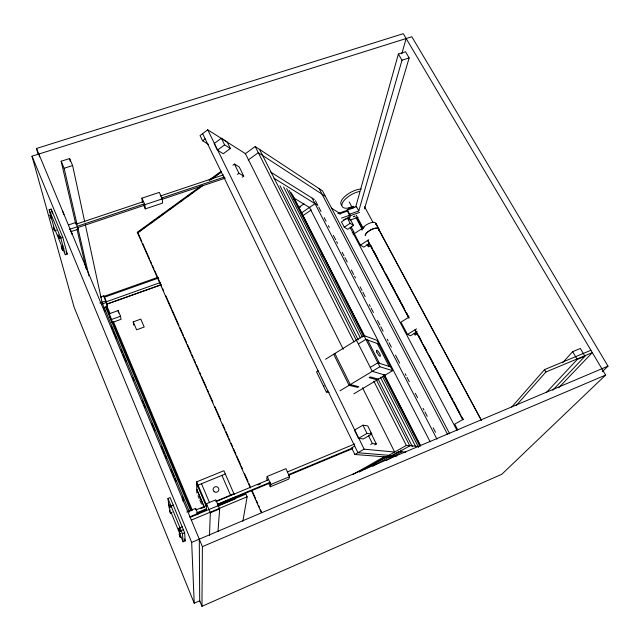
<?xml version="1.0" encoding="UTF-8"?>
<svg xmlns="http://www.w3.org/2000/svg" width="640" height="640" viewBox="0 0 640 640"><rect width="100%" height="100%" fill="white"/><g stroke="black" fill="none" stroke-linecap="round" stroke-linejoin="round"><path stroke-width="0.96" d="M201.96 606.312L202.392 546.632L36.512 148.464L403.28 33.688L605.624 375.064L501.8 474.272L201.96 606.312L199.712 600.792L194.224 603.2L74.056 307.032L32 156.184L411.808 36.752L608 366.152L602.296 371.696M206.328 510.672L206.48 503.696L215.776 499.832L219.664 508.904L217.968 531.72M209.472 535.648L210.336 512.8L206.48 503.696M235.12 499.008L235.376 497.088L218.016 504.32M242.848 521.312L247.136 496.784L245.944 494.088L190.184 517.336M268.672 483.248L270.264 486.792L288.84 479.04L289.576 476.664L285.92 468.68L267.232 476.432L266.68 478.816L267.472 480.584M270.264 486.792L270.856 484.472L267.232 476.432M348.32 219.032L349.632 214.208L358.768 210.96L356.344 206.424L347.224 209.656L347.008 210.448L349.416 215M348.752 209.352L349.184 207.736L353.296 206.28L354.064 207.72L349.952 209.176L349.184 207.736M349.344 219.512L350.4 215.664L347.224 209.656M356.04 205.728L398.376 54.032L405.52 51.76L409.152 57.92L364.48 208.864M356.128 207.216L356.344 206.424M401.792 53.864L406.144 38.528M358.8 210.864L401.984 60.208L398.376 54.032M353.176 234.68L353.928 232.096L351.2 226.936M370.984 245.784L368.352 246.744L369.488 243.256M414.168 333.2L415.088 334.936L416.76 331.616M511.712 407.056L544.528 369.616L590.928 350.272M516.216 405.512L545.888 372L592.312 352.6L558.688 387.76M562.648 362.712L572.664 351.664L580.344 348.48L584.936 356.272L552.728 390.272M546.528 392.32L577.24 359.48L584.936 356.272M343.272 349.304L245.408 153.648L207.736 129.808L200.056 135.56L202.592 140.776L208.568 144.408M202.592 140.776L205.152 138.864M221.328 138.248L214.176 143.552L217.408 150.16L223.272 153.72L230.392 148.488L227.144 141.936L221.328 138.248L224.592 144.864L230.392 148.488M217.408 150.16L224.592 144.864M250.416 487.952L137.304 232.288L201.024 185.936M209.088 180.064L221.192 171.264M245.168 153.816L255.192 146.528L322.504 190.856L449.688 433.832M138.624 231.904L145.072 227.216M150.712 223.112L154.744 220.184M157.968 217.84L163.616 213.736M169.256 209.632L173.288 206.704M178.928 202.6L182.96 199.664M187.792 196.152L192.632 192.632M197.464 189.112L199.08 187.944M209.56 180.32L211.976 178.568M216.816 175.048L220.84 172.12M137.624 233.008L202.984 185.496M211.056 179.624L221.544 172M232.888 165.2L234.432 164.08L239.224 166.96L243.736 176.08L242.2 177.184M248.248 159.968L258.304 152.688L325.352 196.312M237.416 174.392L238.968 173.272L243.736 176.08M298.264 207.72L303.992 203.776M299.104 207.864L300.736 206.736M301.088 213.232L315.024 203.672M302.232 216.128L311.28 209.936M347.312 218.032L341.496 221.936L344.256 227.2L347.752 229.32L353.552 225.456L350.792 220.232L347.312 218.032L350.096 223.296L353.552 225.456M344.256 227.2L350.096 223.296M364.184 227.128L354.336 233.656L360.408 245.176L363.744 247.136L369.488 243.376M360.408 245.176L368.672 239.752M325.536 359.264L363.904 335.496L377 340.36L392.592 370.672L353.848 393.856M358.384 343.992L365.88 339.36L378.928 344.112M318.192 370.808L316.536 371.832L326.32 391.968L329.152 392.576M409.16 317.064L400.96 322.112L407.464 334.448L410.52 335.728L417.08 331.736M407.464 334.448L416.544 328.912M326.32 391.968L328 390.952M370.256 367.408L377.856 362.808L390.624 366.848M339.96 390.824L379.872 366.76L392.592 370.672M362.928 425.184L354.464 430.12L358.496 438.36L363.376 438.936L371.792 434.072L367.76 425.92L362.928 425.184L367 433.432L371.792 434.072M358.496 438.36L367 433.432M354.712 446.088L351.64 447.856L354.864 454.48L389.784 457.256L392.64 455.64M370.728 444.464L372.376 443.52L376.336 443.96L370.808 432.776M354.864 454.48L364.12 449.168L394.656 452.048L362.488 387.72M374.704 444.896L376.336 443.96M352.864 474.512L384.072 456.848M359.376 471.992L406.32 445.448L409.784 445.848L376.4 379.968M364.096 469.56L389.232 455.352M372.784 466.232L398.888 451.488L405.752 452.152M392.464 455.624L409.784 445.848M386.128 460.608L401.8 451.776L400.904 449.984M463.432 419.216L454.736 424.112L457.808 429.936M202.392 546.632L605.624 375.064M171.376 513.216L183.104 541.776L185.208 540.88L184.64 532.784L170.128 497.6L167.96 498.488L169.112 507.688L170.24 510.456M194.224 603.2L191.68 542.376L608 366.152M183.104 541.776L182.448 533.704L184.64 532.784M181.72 531.08L179.888 531.848L178.664 528.344L182.328 526.808M179.888 531.848L179.832 531.176L183.496 529.632M179.216 534.152L180.408 537.56L179.216 534.152L181.008 533.4M196.416 512.992L206.56 508.76M217.624 504.152L270.192 482.264M288.632 474.584L352.264 448.088M197.352 513.312L206.544 509.48M217.584 504.888L270 483.048M288.392 475.384L352.768 448.56M189.816 516.84L197.8 513.512L195.632 508.352L186.768 512.032M217.896 506.096L234.232 499.288M270.856 484.472L289.576 476.664M191.336 520.088L247.136 496.784M210.336 512.8L219.664 508.904M215.672 501.352L233.928 493.76M196.184 509.856L207.24 505.256M216.456 501.424L268.064 479.976M287.416 471.928L354.696 443.968M200.792 508.656L203.552 507.512M257.776 484.96L260.528 483.816M168.672 504.536L169.816 507.312L171.632 506.568M170.488 512.88L169.376 510.16L170.576 513.584L170.488 512.88L172.272 512.144M169.816 507.312L169.72 506.576L173.368 505.072M196.824 493L196.656 481.848L223.888 470.72L234.184 494.36M225.312 473.992L198.064 485.152L198.08 487.056M415.088 334.936L417.776 333.88M133.232 321.872L140.8 319.12L144.192 327.032L136.608 329.808L133.232 321.872L133.736 325.16M112.184 322.52L121.064 319.312L120.512 316.24L118.12 310.584L109.192 313.792L109.824 316.88L112.184 322.52L111.568 319.464L109.192 313.792M111.568 319.464L120.512 316.24M352.16 232.736L353.928 232.096M103.704 308.08L107.448 306.752L106.56 302.448L103.8 295.84L100.968 296.84M349.992 220.152L358.144 217.24M99.84 303L105.896 300.848L107.448 306.752M106.096 301.848L160.712 282.416M341.496 218.112L349.976 215.096M101.368 304.296L106.56 302.448M350.4 215.664L359.544 212.408M106.616 304.168L161.16 284.728M343.592 219.728L349.232 217.712M106.384 304.328L160.664 284.984M103.592 296.568L158.16 277.24M337.84 213.6L348.192 209.936M104.2 297.304L158.744 277.968M339.32 213.96L347.784 210.96M65.248 254.72L67.2 254.056L62.808 237.376L51.136 209.064L49.128 209.72L53.912 227.104L65.248 254.72L60.792 238.056L49.128 209.72M61.256 246.648L62.528 250.2L61.256 246.648L63.032 246.048M62.176 248.888L63.944 248.288M60.792 238.056L62.808 237.376M77.248 226.304L144.256 203.864M161.24 198.168L224.472 176.992M69.256 229.44L77.392 226.72L75.64 222.544L68.416 224.952M162.288 198.864L162.576 203.088L145.304 208.896L144.88 204.696L162.288 198.864L159.32 192.384L141.944 198.176L142.392 202.416M77.568 227.672L143.856 205.448M161.848 199.416L225.296 178.144M70.792 231.696L77.984 229.28L77.392 226.72M59 237.136L59.368 238.512L58.064 234.864L59 237.136L60.816 236.528M54.568 230.784L53.288 227.232L54.568 230.784L56.456 230.152M76.312 224.08L143.28 201.696M160.256 196.016L223.448 174.888M61.144 161.24L64.128 168.264L72.616 165.544L69.616 158.544L61.144 161.24L75.616 223.44M401.984 60.208L409.152 57.92M396.84 455.992L357.936 452.72L202.608 133.648M408.904 445.464L418.784 446.608M377.232 379.864L369.112 377.648L370.312 376.928L378.408 379.16M385.184 375.104L372.256 371.352L356.432 340.128M137.304 232.288L137.816 232.496M293.608 197.872L309.8 207.656M273.968 178.216L317.864 205.424L315.424 200.712M270.712 172.104L314.304 199.48M331.48 208.12L340.768 214M572.664 351.664L577.24 359.48M544.528 369.616L545.888 372M375.768 223.272L378.848 229.008M375.824 223.48L378.904 229.216M378.616 229.128L481.544 420.576M378.672 229.328L481.072 419.808M364.56 206.704L373.072 222.56M349.224 201.976L352.04 207.264M356.264 215.208L363.352 228.464M356.6 217.256L362.68 228.704M355.928 217.496L362.008 228.952M370.904 245.688L372.776 249.208M373.712 250.968L377.92 258.896M380.728 264.184L383.064 268.592M385.872 273.872L390.088 281.8M391.024 283.568L395.232 291.496M396.168 293.256L400.376 301.184M401.312 302.944L404.12 308.232M406.464 312.64L408.8 317.04M418.624 335.544L421.432 340.824M424.24 346.112L426.584 350.52M429.392 355.8L433.6 363.728M434.536 365.488L438.744 373.424M439.68 375.184L443.896 383.112M444.832 384.872L447.64 390.16M449.976 394.56L450.912 396.328M451.848 398.088L452.784 399.848M453.72 401.608L456.056 406.016M456.992 407.776L459.8 413.064M462.144 417.464L463.08 419.232M367.624 240.264L408.728 317.68M415.272 330L462.92 419.736L415.04 329.664M367.688 240.472L408.944 318.184M366.96 244.12L368.352 246.744M350.2 227.64L456.888 430.16M319.152 188.648L447.576 434.408M318.696 207.024L320.992 211.456M324.216 217.664L326.056 221.216M328.352 225.648L329.272 227.424M333.408 235.4L335.712 239.84M336.632 241.608L337.552 243.384M342.152 252.256L343.992 255.8M344.912 257.576L347.208 262.008M351.352 269.992L353.648 274.424M354.568 276.2L355.488 277.976M360.088 286.84L361.928 290.392M362.848 292.16L365.144 296.6M369.288 304.576L370.208 306.352M371.128 308.128L373.424 312.56M377.568 320.544L379.864 324.976M380.784 326.752L383.088 331.184M387.224 339.168L388.144 340.936M389.064 342.712L391.36 347.144M395.504 355.128L399.64 363.112M405.16 373.752L406.08 375.528M407 377.304L409.304 381.736M415.28 393.264L417.576 397.696M423.096 408.344L424.016 410.112M424.936 411.888L427.24 416.32M433.216 427.848L435.52 432.288M312.16 198.136L436.984 439.176M309.392 207.272L430.136 441.792M377.344 343.536L389.072 366.352M367.56 339.976L379.496 363.328M292.616 195.232L364.8 336.568M384.32 374.792L420.64 445.912M291.216 192.696L364.68 336.568M384.176 374.752L420.456 445.8M363.904 335.496L379.872 366.76M293.44 198.016L294.352 199.8M304.344 219.376L305.256 221.16M307.52 225.608L309.344 229.168M321.608 253.192L323.88 257.648M335.688 280.784L336.576 282.608M338.864 287.016L339.752 288.832M352.952 314.6L354.768 318.16M384.296 376.008L385.2 377.784M398.376 403.592L400.648 408.048M412.456 431.184L413.368 432.96M413.72 433.744L414.624 435.52M289.24 190.464L363.744 336.464M383.728 375.64L419.624 445.968M286.68 188.536L362.392 337.08M382.344 376.224L418.616 447.384M283.576 186.944L360.448 338.032M380.344 377.144L415.608 446.464M279.96 185.744L358.176 339.848M378.072 379.048L412.432 446.744M259.552 149.4L356.544 340.8M255.192 146.528L353.992 341.944M373.84 381.2L406.32 445.448M334.848 353.496L350.28 384.6L358.832 386.688L357.664 387.392L349.088 385.32L333.672 354.224M234.432 164.08L238.968 173.272M368.52 435.704L372.376 443.52M207.736 129.808L364.12 449.168M323.84 385.552L324.064 386.016M141.944 198.176L144.88 204.696M143.48 204.848L145.304 208.896M138.224 233.408L141.856 241.616M142.664 243.44L149.528 258.952M150.336 260.776L151.544 263.512M152.352 265.336L153.968 268.984M154.776 270.808L157.2 276.288M158.008 278.112L161.64 286.32M162.448 288.144L163.664 290.88M165.68 295.44L171.336 308.216M172.144 310.04L179.008 325.552M179.816 327.376L183.448 335.584M184.256 337.408L186.68 342.888M187.48 344.712L191.12 352.92M191.928 354.744L193.136 357.48M193.944 359.304L195.56 362.96M196.368 364.784L198.792 370.256M199.6 372.08L200.808 374.816M201.616 376.64L206.464 387.592M207.272 389.416L208.48 392.152M209.288 393.976L212.92 402.184M214.944 406.752L220.592 419.52M222.616 424.08L225.032 429.56M225.84 431.384L228.264 436.856M229.072 438.68L229.88 440.504M231.088 443.24L232.704 446.888M233.512 448.72L235.936 454.192M236.744 456.016L240.376 464.224M241.184 466.048L242.4 468.784M244.416 473.352L248.048 481.56M248.856 483.384L250.072 486.12M252.088 490.68L255.72 498.896M256.528 500.72L257.744 503.456M258.552 505.28L259.36 507.104M260.568 509.84L261.376 511.664M251.624 490.688L261.32 512.6M221.928 475.376L230.52 495.176M201.488 483.752L209.6 502.808M196.656 481.848L206.8 505.744M196.688 483.768L206.12 506.016M196.768 489.24L204.36 507.176M196.776 489.528L204.36 507.456M197.992 495.752L199.152 498.504M199.824 500.104L201.48 504.008M77.28 227.624L77.984 229.28M105.688 300.72L103.8 295.84M106.976 306.224L110.048 313.584M113.512 321.856L192.376 510.344M106.216 306.496L109.672 314.776M112.752 322.136L191.576 510.672M105.456 306.768L190.776 511.008M100.48 295.712L101.144 297.304M102.48 303.56L189.48 512.136M103.872 308.312L105.024 311.08M111.552 326.728L112.704 329.488M113.472 331.328L114.616 334.096M115.384 335.936L116.536 338.696M121.144 349.744L122.296 352.504M123.064 354.344L124.216 357.104M124.984 358.952L126.136 361.712M132.656 377.36L133.808 380.12M142.256 400.376L143.408 403.136M144.176 404.976L145.32 407.744M151.848 423.392L153 426.152M153.768 427.992L154.92 430.76M161.44 446.408L162.592 449.168M163.36 451.008L164.512 453.776M165.28 455.616L166.432 458.376M171.04 469.424L172.192 472.184M172.96 474.024L174.112 476.784M174.88 478.632L176.024 481.392M182.552 497.04L183.704 499.8M32 156.184L191.68 542.376M167.96 498.488L182.448 533.704M66.064 251.296L67.2 254.056M184.456 539.04L185.208 540.88M168.576 503.792L169.72 506.576M178.664 528.344L179.832 531.176M51.136 209.064L52.376 213.64M38.832 154.032L39.6 156.928M36.512 148.464L38.064 154.248M63.496 213.16L63.848 214.576L62.568 210.928M71.704 232.872L72.04 234.248L70.76 230.6M76.968 229.272L86.24 269.128M75.64 222.544L76.04 224.264M64.128 168.264L77.072 224.488M77.744 227.392L88.904 275.864M69.616 158.544L70.256 161.472M72.616 165.544L84.744 221.936M85.368 224.856L102.096 302.64M118.12 310.584L118.552 312.912M182.24 498.176L183.44 501.696L183.392 500.944M195.632 508.352L195.664 509.696M197.8 513.512L197.816 514.84M199.28 539.16L199.72 601.896M365.064 235.336A7.76 2.976 -28.8 0 1 372.968 228.84A7.76 2.976 -28.8 0 1 378.8 230.12M362 230.232A7.736 3.016 -28.8 0 1 369.216 223.336A7.736 3.016 -28.8 0 1 375.728 224.4M365.288 235.248A7.496 2.872 -28.8 0 1 372.936 228.968A7.496 2.872 -28.8 0 1 378.576 230.208M351.664 207.28A14.04 5.872 -29.1 0 1 342.488 202.8A14.04 5.872 -29.1 0 1 359.656 191.448M341.64 205.168A14.032 5.904 -29.2 0 1 345.936 195.544A14.032 5.904 -29.2 0 1 361.36 189.088M353.728 216.656L354.872 216.176L353.728 216.656M50.864 217.336L49.936 215.096L51.248 218.744L50.864 217.336M376.792 352.088A3.512 0.888 58.5 0 0 380.216 356.28A3.512 0.888 58.5 0 0 378.192 351.44A3.512 0.888 58.5 0 0 376.792 352.088M214.24 491.704A2.888 2.808 -7 0 0 218.856 489.8A2.888 2.808 -7 0 0 214.88 486.88A2.888 2.808 -7 0 0 214.24 491.704"/></g></svg>
